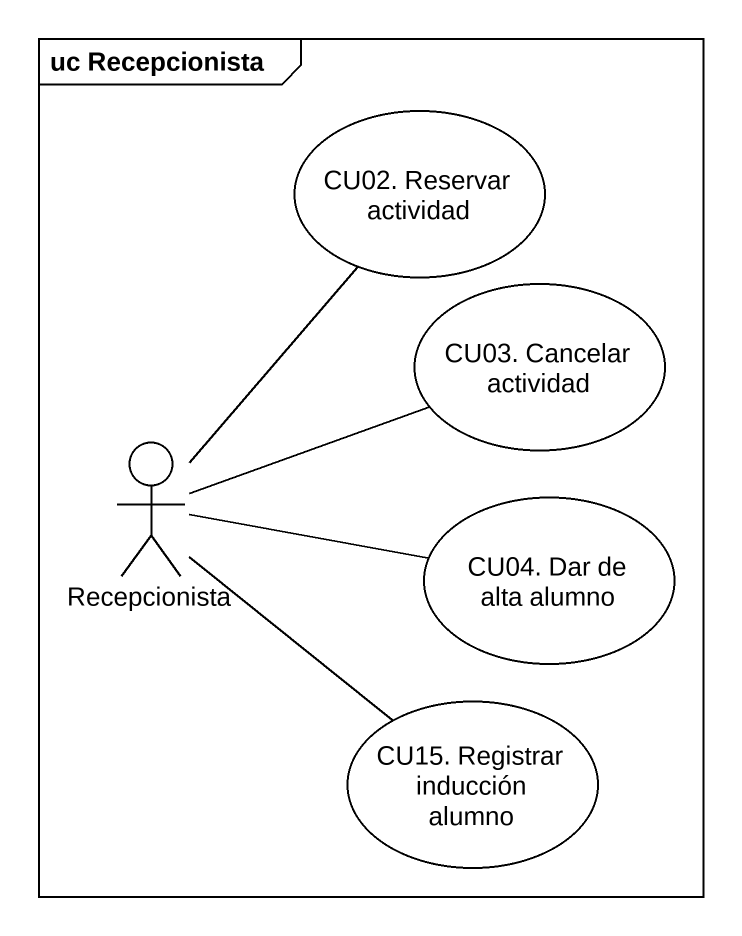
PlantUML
@startuml
mainframe uc Recepcionista
usecase "CU02. Reservar actividad" as CU02_Reservar_actividad
usecase "CU03. Cancelar actividad" as CU03_Cancelar_actividad
actor Recepcionista
usecase "CU04. Dar de alta alumno" as CU04_Dar_de_alta_alumno
usecase "CU15. Registrar inducción alumno" as CU15_Registrar_inducción
CU02_Reservar_actividad -- Recepcionista
CU03_Cancelar_actividad -left- Recepcionista
CU04_Dar_de_alta_alumno -left- Recepcionista
CU15_Registrar_inducción -up- Recepcionista
@enduml
